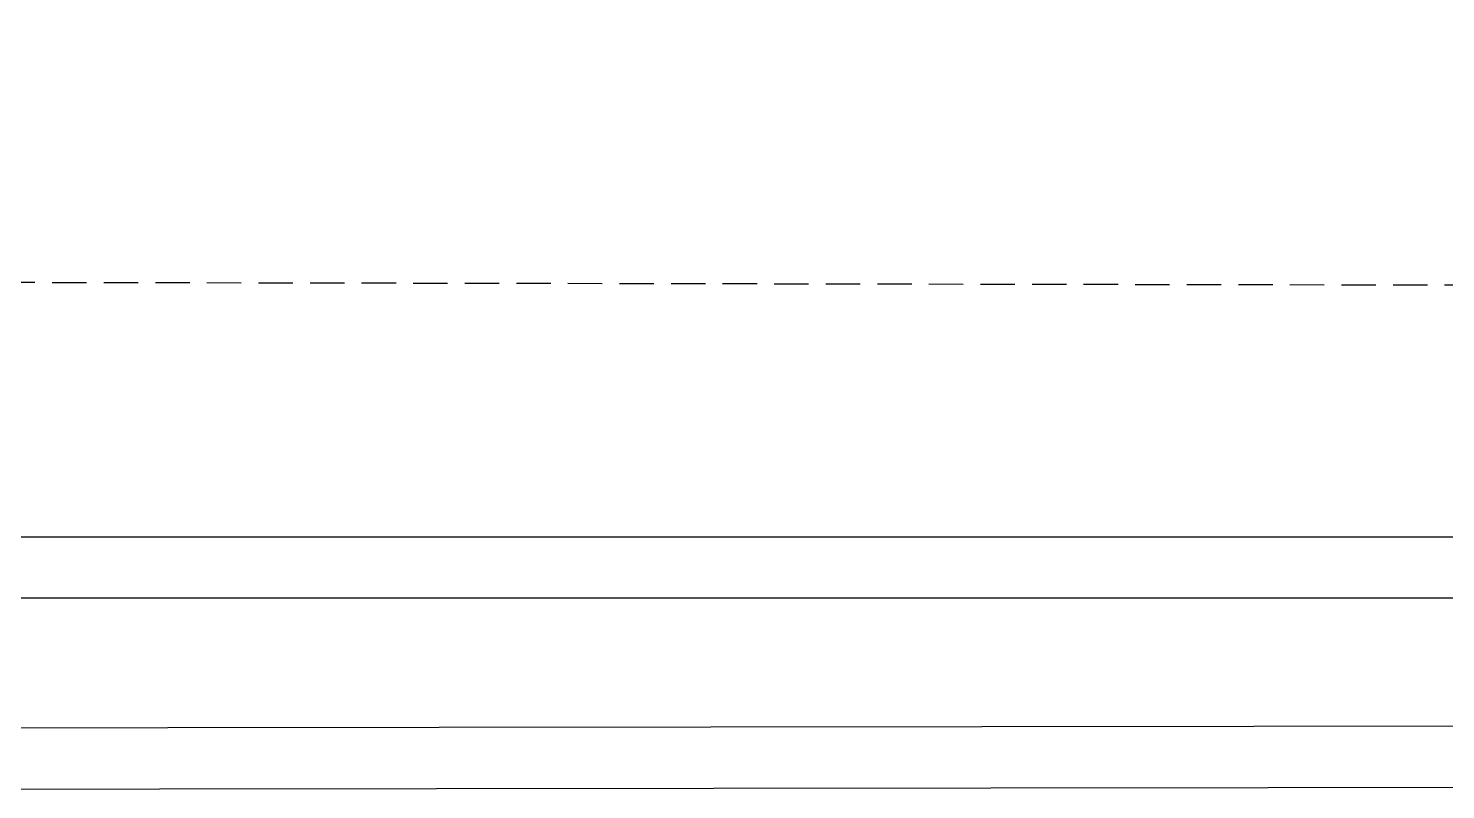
# Model space of a CAD drawing. Header units: millimetres. Extents: x 2822564 to 2991989, y -324396 to -253399.
# Drawn here: x 2926390 to 2928451, y -303529 to -302422 of the extents above; entities that cross this region are included whole.
import ezdxf

# ---------------------------------------------------------------- set-up
doc = ezdxf.new("R2010")
doc.units = ezdxf.units.MM
doc.linetypes.add('HIDDEN', pattern=[0.375, 0.25, -0.125])
for name, color, linetype in [('Azbilt', 10, 'Continuous'), ('CANAL', 2, 'HIDDEN'), ('Runner', 30, 'Continuous')]:
    doc.layers.add(name, color=color, linetype=linetype)

# ---------------------------------------------------------------- blocks, each defined once
blk = doc.blocks.new('Azbilt UP25-N')
at = {"layer": 'Azbilt', "color": 85, "true_color": 0x58ba48}
for points in [[(1919857.6, -343417.8), (1918780.9, -343423.5), (1917826.3, -344369.6), (1917848.7, -349416.5), (1918797.8, -350356.7), (1922425.6, -350352.3), (1923366.4, -349405.1), (1923360.8, -348295.4)], [(1919858, -343506.8), (1918817.7, -343512.3), (1917915.5, -344406.6), (1917937.5, -349379.2), (1918834.4, -350267.6), (1922388.5, -350263.3), (1923277.2, -349368.6), (1923271.8, -348295.8)]]:
    blk.add_lwpolyline(points, dxfattribs=at)

msp = doc.modelspace()

# ---------------------------------------------------------------- linework, layer by layer
at = {"layer": 'CANAL', "ltscale": 200}
msp.add_lwpolyline([(2929269.4, -296675.1), (2929324.9, -302797.3), (2925030.4, -302789.3), (2924984.7, -296688)], dxfattribs=at)
at = {"layer": 'Runner', "ltscale": 10}
for p, q in [((2929235, -303161.9, 0), (2925112.7, -303161.9, 0)), ((2929235, -303250.9, 0), (2925112.7, -303250.9, 0))]:
    msp.add_line(p, q, dxfattribs=at)

# ---------------------------------------------------------------- block references
at = {"layer": 'Azbilt'}
msp.add_blockref('Azbilt UP25-N', (1006573.5, 46827.4), dxfattribs=at)

doc.saveas('drawing.dxf')
